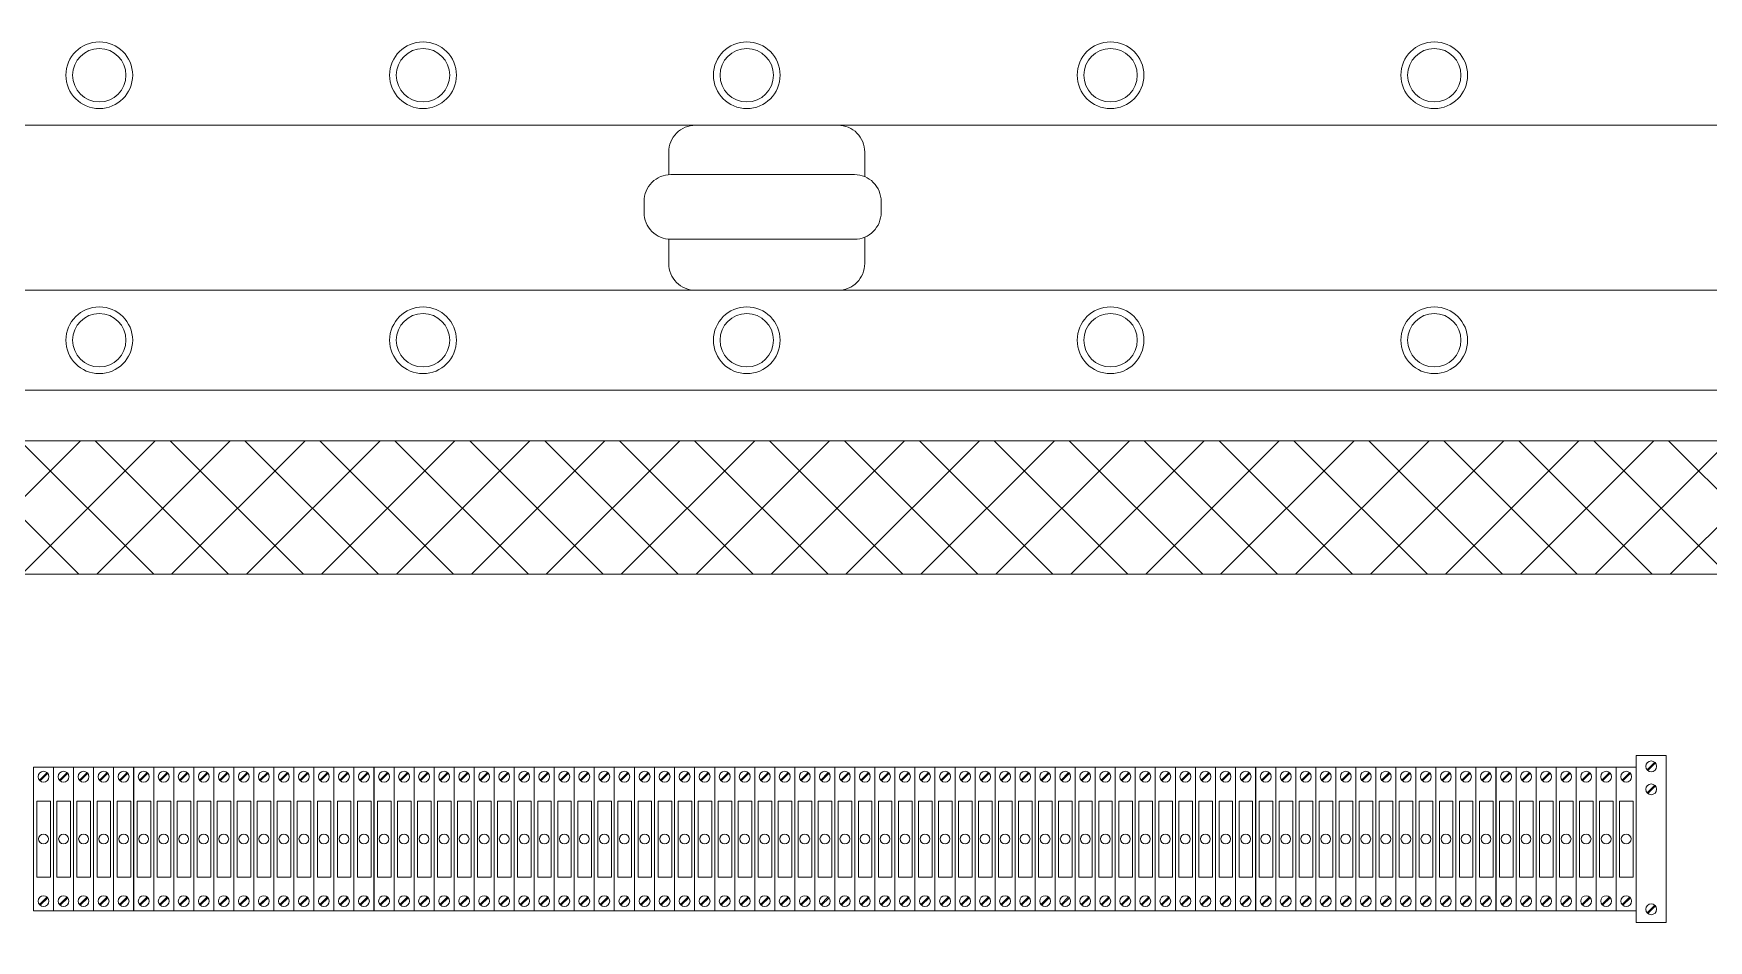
# Model space of a CAD drawing. Header units: millimetres. Extents: x 32626 to 72822, y 60047 to 123188.
# Drawn here: x 45072.9 to 45374, y 68912.3 to 69075.4 of the extents above; entities that cross this region are included whole.
import ezdxf

# ---------------------------------------------------------------- set-up
doc = ezdxf.new("R2010")
doc.units = ezdxf.units.MM
doc.header["$LTSCALE"] = 10
doc.layers.add('1轮廓实线层', color=7, linetype='Continuous', lineweight=18)

msp = doc.modelspace()

# ---------------------------------------------------------------- hatches: boundary and pattern name
at = {"layer": '1轮廓实线层'}
h = msp.add_hatch(dxfattribs=at)
h.set_pattern_fill('ANSI37', color=256, scale=3, style=0)
h.set_pattern_definition([(45, (13413.753, 2082.644), (-6.7351921, 6.7351921), []), (135, (13413.753, 2082.644), (-6.7351921, -6.7351921), [])])
h.paths.add_polyline_path([(45570.84, 68756.33), (45570.84, 69002.19), (44836.77, 69002.19), (44836.77, 68756.33)])
h.paths.add_polyline_path([(45546.84, 68780.33), (45546.84, 68867.26), (44860.77, 68867.26), (44860.77, 68780.33)], flags=16)
h.paths.add_polyline_path([(45546.84, 68891.26), (45546.84, 68978.19), (44860.77, 68978.19), (44860.77, 68891.26)], flags=16)

# ---------------------------------------------------------------- linework, layer by layer
for p, q in [((45272.46, 69029.26), (45619.91, 69029.26)), ((44806.61, 69011.26), (45601.01, 69011.26)), ((44836.77, 69002.19), (45570.84, 69002.19)), ((44860.77, 68978.19), (45546.84, 68978.19))]:
    msp.add_line(p, q, dxfattribs=at)
at = {"layer": '1轮廓实线层', "lineweight": 13}
for p, q in [((45072.88, 68943.5), (45076.48, 68943.5)), ((45072.88, 68917.7), (45072.88, 68943.5)), ((45076.48, 68943.5), (45076.48, 68917.7)), ((45076.48, 68943.5), (45080.08, 68943.5)), ((45076.48, 68917.7), (45076.48, 68943.5)), ((45080.08, 68943.5), (45080.08, 68917.7)), ((45080.08, 68943.5), (45083.68, 68943.5)), ((45080.08, 68917.7), (45080.08, 68943.5)), ((45083.68, 68943.5), (45083.68, 68917.7)), ((45083.68, 68943.5), (45087.28, 68943.5)), ((45083.68, 68917.7), (45083.68, 68943.5)), ((45087.28, 68943.5), (45087.28, 68917.7)), ((45087.28, 68943.5), (45090.88, 68943.5)), ((45087.28, 68917.7), (45087.28, 68943.5)), ((45090.88, 68943.5), (45090.88, 68917.7)), ((45090.89, 68943.5), (45094.49, 68943.5)), ((45090.89, 68917.7), (45090.89, 68943.5)), ((45094.49, 68943.5), (45094.49, 68917.7)), ((45094.49, 68943.5), (45098.09, 68943.5)), ((45094.49, 68917.7), (45094.49, 68943.5)), ((45098.09, 68943.5), (45098.09, 68917.7)), ((45098.09, 68943.5), (45101.69, 68943.5)), ((45098.09, 68917.7), (45098.09, 68943.5)), ((45101.69, 68943.5), (45101.69, 68917.7)), ((45101.69, 68943.5), (45105.29, 68943.5)), ((45101.69, 68917.7), (45101.69, 68943.5)), ((45105.29, 68943.5), (45105.29, 68917.7)), ((45105.29, 68943.5), (45108.89, 68943.5)), ((45105.29, 68917.7), (45105.29, 68943.5)), ((45108.89, 68943.5), (45108.89, 68917.7)), ((45108.89, 68943.5), (45112.49, 68943.5)), ((45108.89, 68917.7), (45108.89, 68943.5)), ((45112.49, 68943.5), (45112.49, 68917.7)), ((45112.49, 68943.5), (45116.09, 68943.5)), ((45112.49, 68917.7), (45112.49, 68943.5)), ((45116.09, 68943.5), (45116.09, 68917.7)), ((45116.09, 68943.5), (45119.69, 68943.5)), ((45116.09, 68917.7), (45116.09, 68943.5)), ((45119.69, 68943.5), (45119.69, 68917.7)), ((45119.69, 68943.5), (45123.29, 68943.5)), ((45119.69, 68917.7), (45119.69, 68943.5)), ((45123.29, 68943.5), (45123.29, 68917.7)), ((45123.29, 68943.5), (45126.89, 68943.5)), ((45123.29, 68917.7), (45123.29, 68943.5)), ((45126.89, 68943.5), (45126.89, 68917.7)), ((45126.89, 68943.5), (45130.49, 68943.5)), ((45126.89, 68917.7), (45126.89, 68943.5)), ((45130.49, 68943.5), (45130.49, 68917.7)), ((45130.49, 68943.5), (45134.09, 68943.5)), ((45130.49, 68917.7), (45130.49, 68943.5)), ((45134.09, 68943.5), (45134.09, 68917.7)), ((45134.1, 68943.5), (45137.7, 68943.5)), ((45134.1, 68917.7), (45134.1, 68943.5)), ((45137.7, 68943.5), (45137.7, 68917.7)), ((45137.7, 68943.5), (45141.3, 68943.5)), ((45137.7, 68917.7), (45137.7, 68943.5)), ((45141.3, 68943.5), (45141.3, 68917.7)), ((45141.3, 68943.5), (45144.9, 68943.5)), ((45141.3, 68917.7), (45141.3, 68943.5)), ((45144.9, 68943.5), (45144.9, 68917.7)), ((45144.9, 68943.5), (45148.5, 68943.5)), ((45144.9, 68917.7), (45144.9, 68943.5)), ((45148.5, 68943.5), (45148.5, 68917.7)), ((45148.5, 68943.5), (45152.1, 68943.5)), ((45148.5, 68917.7), (45148.5, 68943.5)), ((45152.1, 68943.5), (45152.1, 68917.7)), ((45152.1, 68943.5), (45155.7, 68943.5)), ((45152.1, 68917.7), (45152.1, 68943.5)), ((45155.7, 68943.5), (45155.7, 68917.7)), ((45155.7, 68943.5), (45159.3, 68943.5)), ((45155.7, 68917.7), (45155.7, 68943.5)), ((45159.3, 68943.5), (45159.3, 68917.7)), ((45159.3, 68943.5), (45162.9, 68943.5)), ((45159.3, 68917.7), (45159.3, 68943.5)), ((45162.9, 68943.5), (45162.9, 68917.7)), ((45162.9, 68943.5), (45166.5, 68943.5)), ((45162.9, 68917.7), (45162.9, 68943.5)), ((45166.5, 68943.5), (45166.5, 68917.7)), ((45166.5, 68943.5), (45170.1, 68943.5)), ((45166.5, 68917.7), (45166.5, 68943.5)), ((45170.1, 68943.5), (45170.1, 68917.7)), ((45170.1, 68943.5), (45173.7, 68943.5)), ((45170.1, 68917.7), (45170.1, 68943.5)), ((45173.7, 68943.5), (45173.7, 68917.7)), ((45173.7, 68943.5), (45177.3, 68943.5)), ((45173.7, 68917.7), (45173.7, 68943.5)), ((45177.3, 68943.5), (45177.3, 68917.7)), ((45177.3, 68943.5), (45180.9, 68943.5)), ((45177.3, 68917.7), (45177.3, 68943.5)), ((45180.9, 68943.5), (45180.9, 68917.7)), ((45180.94, 68943.5), (45184.54, 68943.5)), ((45184.54, 68943.5), (45184.54, 68917.7)), ((45184.54, 68943.5), (45188.14, 68943.5)), ((45184.54, 68917.7), (45184.54, 68943.5)), ((45188.14, 68943.5), (45188.14, 68917.7)), ((45188.14, 68943.5), (45191.74, 68943.5)), ((45188.14, 68917.7), (45188.14, 68943.5)), ((45191.74, 68943.5), (45191.74, 68917.7)), ((45191.74, 68943.5), (45195.34, 68943.5)), ((45191.74, 68917.7), (45191.74, 68943.5)), ((45195.34, 68943.5), (45195.34, 68917.7)), ((45195.34, 68943.5), (45198.94, 68943.5)), ((45195.34, 68917.7), (45195.34, 68943.5)), ((45198.94, 68943.5), (45198.94, 68917.7)), ((45198.94, 68943.5), (45202.54, 68943.5)), ((45198.94, 68917.7), (45198.94, 68943.5)), ((45202.54, 68943.5), (45202.54, 68917.7)), ((45202.54, 68943.5), (45206.14, 68943.5)), ((45202.54, 68917.7), (45202.54, 68943.5)), ((45206.14, 68943.5), (45206.14, 68917.7)), ((45206.14, 68943.5), (45209.74, 68943.5)), ((45206.14, 68917.7), (45206.14, 68943.5)), ((45209.74, 68943.5), (45209.74, 68917.7)), ((45209.74, 68943.5), (45213.34, 68943.5)), ((45209.74, 68917.7), (45209.74, 68943.5)), ((45213.34, 68943.5), (45213.34, 68917.7)), ((45213.35, 68943.5), (45216.95, 68943.5)), ((45213.35, 68917.7), (45213.35, 68943.5)), ((45216.95, 68943.5), (45216.95, 68917.7)), ((45216.95, 68943.5), (45220.55, 68943.5)), ((45216.95, 68917.7), (45216.95, 68943.5)), ((45220.55, 68943.5), (45220.55, 68917.7)), ((45220.55, 68943.5), (45224.15, 68943.5)), ((45220.55, 68917.7), (45220.55, 68943.5)), ((45224.15, 68943.5), (45224.15, 68917.7)), ((45224.15, 68943.5), (45227.75, 68943.5)), ((45224.15, 68917.7), (45224.15, 68943.5)), ((45227.75, 68943.5), (45227.75, 68917.7)), ((45227.75, 68943.5), (45231.35, 68943.5)), ((45227.75, 68917.7), (45227.75, 68943.5)), ((45231.35, 68943.5), (45231.35, 68917.7)), ((45231.35, 68943.5), (45234.95, 68943.5)), ((45231.35, 68917.7), (45231.35, 68943.5)), ((45234.95, 68943.5), (45234.95, 68917.7)), ((45234.95, 68943.5), (45238.55, 68943.5)), ((45234.95, 68917.7), (45234.95, 68943.5)), ((45238.55, 68943.5), (45238.55, 68917.7)), ((45238.55, 68943.5), (45242.15, 68943.5)), ((45238.55, 68917.7), (45238.55, 68943.5)), ((45242.15, 68943.5), (45242.15, 68917.7)), ((45242.15, 68943.5), (45245.75, 68943.5)), ((45242.15, 68917.7), (45242.15, 68943.5)), ((45245.75, 68943.5), (45245.75, 68917.7)), ((45245.75, 68943.5), (45249.35, 68943.5)), ((45245.75, 68917.7), (45245.75, 68943.5)), ((45249.35, 68943.5), (45249.35, 68917.7)), ((45249.35, 68943.5), (45252.95, 68943.5)), ((45249.35, 68917.7), (45249.35, 68943.5)), ((45252.95, 68943.5), (45252.95, 68917.7)), ((45252.95, 68943.5), (45256.55, 68943.5)), ((45252.95, 68917.7), (45252.95, 68943.5)), ((45256.55, 68943.5), (45256.55, 68917.7)), ((45256.55, 68917.7), (45256.55, 68943.5)), ((45256.56, 68943.5), (45260.16, 68943.5)), ((45256.56, 68917.7), (45256.56, 68943.5)), ((45260.16, 68943.5), (45260.16, 68917.7)), ((45260.16, 68943.5), (45263.76, 68943.5)), ((45260.16, 68917.7), (45260.16, 68943.5)), ((45263.76, 68943.5), (45263.76, 68917.7)), ((45263.76, 68943.5), (45267.36, 68943.5)), ((45263.76, 68917.7), (45263.76, 68943.5)), ((45267.36, 68943.5), (45267.36, 68917.7)), ((45267.36, 68943.5), (45270.96, 68943.5)), ((45267.36, 68917.7), (45267.36, 68943.5)), ((45270.96, 68943.5), (45270.96, 68917.7)), ((45270.96, 68943.5), (45274.56, 68943.5)), ((45270.96, 68917.7), (45270.96, 68943.5)), ((45274.56, 68943.5), (45274.56, 68917.7)), ((45274.56, 68943.5), (45278.16, 68943.5)), ((45274.56, 68917.7), (45274.56, 68943.5)), ((45278.16, 68943.5), (45278.16, 68917.7)), ((45278.16, 68943.5), (45281.76, 68943.5)), ((45278.16, 68917.7), (45278.16, 68943.5)), ((45281.76, 68943.5), (45281.76, 68917.7)), ((45281.76, 68943.5), (45285.36, 68943.5)), ((45281.76, 68917.7), (45281.76, 68943.5)), ((45285.36, 68943.5), (45285.36, 68917.7)), ((45285.39, 68943.5), (45288.99, 68943.5)), ((45288.99, 68943.5), (45288.99, 68917.7)), ((45288.99, 68943.5), (45292.59, 68943.5)), ((45288.99, 68917.7), (45288.99, 68943.5)), ((45292.59, 68943.5), (45292.59, 68917.7)), ((45292.6, 68943.5), (45296.2, 68943.5)), ((45292.6, 68917.7), (45292.6, 68943.5)), ((45296.2, 68943.5), (45296.2, 68917.7)), ((45296.2, 68943.5), (45299.8, 68943.5)), ((45296.2, 68917.7), (45296.2, 68943.5)), ((45299.8, 68943.5), (45299.8, 68917.7)), ((45299.8, 68943.5), (45303.4, 68943.5)), ((45299.8, 68917.7), (45299.8, 68943.5)), ((45303.4, 68943.5), (45303.4, 68917.7)), ((45303.4, 68943.5), (45307, 68943.5)), ((45303.4, 68917.7), (45303.4, 68943.5)), ((45307, 68943.5), (45307, 68917.7)), ((45307, 68943.5), (45310.6, 68943.5)), ((45307, 68917.7), (45307, 68943.5)), ((45310.6, 68943.5), (45310.6, 68917.7)), ((45310.6, 68943.5), (45314.2, 68943.5)), ((45310.6, 68917.7), (45310.6, 68943.5)), ((45314.2, 68943.5), (45314.2, 68917.7)), ((45314.2, 68943.5), (45317.8, 68943.5)), ((45314.2, 68917.7), (45314.2, 68943.5)), ((45317.8, 68943.5), (45317.8, 68917.7)), ((45317.8, 68943.5), (45321.4, 68943.5)), ((45317.8, 68917.7), (45317.8, 68943.5)), ((45321.4, 68943.5), (45321.4, 68917.7)), ((45321.4, 68943.5), (45325, 68943.5)), ((45321.4, 68917.7), (45321.4, 68943.5)), ((45325, 68943.5), (45325, 68917.7)), ((45325, 68943.5), (45328.6, 68943.5)), ((45325, 68917.7), (45325, 68943.5)), ((45328.6, 68943.5), (45328.6, 68917.7)), ((45328.6, 68943.5), (45332.2, 68943.5)), ((45328.6, 68917.7), (45328.6, 68943.5)), ((45332.2, 68943.5), (45332.2, 68917.7)), ((45332.2, 68943.5), (45335.8, 68943.5)), ((45332.2, 68917.7), (45332.2, 68943.5)), ((45335.8, 68943.5), (45335.8, 68917.7)), ((45335.81, 68943.5), (45339.41, 68943.5)), ((45335.81, 68917.7), (45335.81, 68943.5)), ((45339.41, 68943.5), (45339.41, 68917.7)), ((45339.41, 68943.5), (45343.01, 68943.5)), ((45339.41, 68917.7), (45339.41, 68943.5)), ((45343.01, 68943.5), (45343.01, 68917.7)), ((45343.01, 68943.5), (45346.61, 68943.5)), ((45343.01, 68917.7), (45343.01, 68943.5)), ((45346.61, 68943.5), (45346.61, 68917.7)), ((45346.61, 68943.5), (45350.21, 68943.5)), ((45346.61, 68917.7), (45346.61, 68943.5)), ((45350.21, 68943.5), (45350.21, 68917.7)), ((45350.21, 68943.5), (45353.81, 68943.5)), ((45350.21, 68917.7), (45350.21, 68943.5)), ((45353.81, 68943.5), (45353.81, 68917.7)), ((45353.81, 68943.5), (45357.41, 68943.5)), ((45353.81, 68917.7), (45353.81, 68943.5)), ((45357.41, 68943.5), (45357.41, 68917.7)), ((45357.41, 68943.5), (45361.01, 68943.5)), ((45357.41, 68917.7), (45357.41, 68943.5)), ((45361.01, 68945.58), (45366.41, 68945.58)), ((45361.01, 68915.58), (45361.01, 68945.58)), ((45361.01, 68943.5), (45361.01, 68917.7)), ((45361.01, 68917.7), (45361.01, 68943.5)), ((45362.96, 68943.02), (45364.34, 68944.4)), ((45363.08, 68942.9), (45364.46, 68944.27)), ((45366.41, 68945.58), (45366.41, 68915.58)), ((45073.93, 68941.16), (45075.31, 68942.54)), ((45074.05, 68941.04), (45075.43, 68942.42)), ((45077.53, 68941.16), (45078.91, 68942.54)), ((45077.65, 68941.04), (45079.03, 68942.42)), ((45081.13, 68941.16), (45082.51, 68942.54)), ((45081.25, 68941.04), (45082.63, 68942.42)), ((45084.73, 68941.16), (45086.11, 68942.54)), ((45084.86, 68941.04), (45086.23, 68942.42)), ((45088.34, 68941.16), (45089.71, 68942.54)), ((45088.46, 68941.04), (45089.84, 68942.42)), ((45091.94, 68941.16), (45093.31, 68942.54)), ((45092.06, 68941.04), (45093.44, 68942.42)), ((45095.54, 68941.16), (45096.92, 68942.54)), ((45095.66, 68941.04), (45097.04, 68942.42)), ((45099.14, 68941.16), (45100.52, 68942.54)), ((45099.26, 68941.04), (45100.64, 68942.42)), ((45102.74, 68941.16), (45104.12, 68942.54)), ((45102.86, 68941.04), (45104.24, 68942.42)), ((45106.34, 68941.16), (45107.72, 68942.54)), ((45106.46, 68941.04), (45107.84, 68942.42)), ((45109.94, 68941.16), (45111.32, 68942.54)), ((45110.06, 68941.04), (45111.44, 68942.42)), ((45113.54, 68941.16), (45114.92, 68942.54)), ((45113.66, 68941.04), (45115.04, 68942.42)), ((45117.14, 68941.16), (45118.52, 68942.54)), ((45117.26, 68941.04), (45118.64, 68942.42)), ((45120.74, 68941.16), (45122.12, 68942.54)), ((45120.86, 68941.04), (45122.24, 68942.42)), ((45124.34, 68941.16), (45125.72, 68942.54)), ((45124.46, 68941.04), (45125.84, 68942.42)), ((45127.94, 68941.16), (45129.32, 68942.54)), ((45128.06, 68941.04), (45129.44, 68942.42)), ((45131.54, 68941.16), (45132.92, 68942.54)), ((45131.67, 68941.04), (45133.04, 68942.42)), ((45135.15, 68941.16), (45136.52, 68942.54)), ((45135.27, 68941.04), (45136.65, 68942.42)), ((45138.75, 68941.16), (45140.13, 68942.54)), ((45138.87, 68941.04), (45140.25, 68942.42)), ((45142.35, 68941.16), (45143.73, 68942.54)), ((45142.47, 68941.04), (45143.85, 68942.42)), ((45145.95, 68941.16), (45147.33, 68942.54)), ((45146.07, 68941.04), (45147.45, 68942.42)), ((45149.55, 68941.16), (45150.93, 68942.54)), ((45149.67, 68941.04), (45151.05, 68942.42)), ((45153.15, 68941.16), (45154.53, 68942.54)), ((45153.27, 68941.04), (45154.65, 68942.42)), ((45156.75, 68941.16), (45158.13, 68942.54)), ((45156.87, 68941.04), (45158.25, 68942.42)), ((45160.35, 68941.16), (45161.73, 68942.54)), ((45160.47, 68941.04), (45161.85, 68942.42)), ((45163.95, 68941.16), (45165.33, 68942.54)), ((45164.07, 68941.04), (45165.45, 68942.42)), ((45167.55, 68941.16), (45168.93, 68942.54)), ((45167.67, 68941.04), (45169.05, 68942.42)), ((45171.15, 68941.16), (45172.53, 68942.54)), ((45171.27, 68941.04), (45172.65, 68942.42)), ((45174.75, 68941.16), (45176.13, 68942.54)), ((45174.88, 68941.04), (45176.25, 68942.42)), ((45178.36, 68941.16), (45179.73, 68942.54)), ((45178.48, 68941.04), (45179.86, 68942.42)), ((45181.99, 68941.16), (45183.37, 68942.54)), ((45182.11, 68941.04), (45183.49, 68942.42)), ((45185.59, 68941.16), (45186.97, 68942.54)), ((45185.71, 68941.04), (45187.09, 68942.42)), ((45189.19, 68941.16), (45190.57, 68942.54)), ((45189.31, 68941.04), (45190.69, 68942.42)), ((45192.79, 68941.16), (45194.17, 68942.54)), ((45192.91, 68941.04), (45194.29, 68942.42)), ((45196.39, 68941.16), (45197.77, 68942.54)), ((45196.51, 68941.04), (45197.89, 68942.42)), ((45199.99, 68941.16), (45201.37, 68942.54)), ((45200.11, 68941.04), (45201.49, 68942.42)), ((45203.59, 68941.16), (45204.97, 68942.54)), ((45203.71, 68941.04), (45205.09, 68942.42)), ((45207.19, 68941.16), (45208.57, 68942.54)), ((45207.31, 68941.04), (45208.69, 68942.42)), ((45210.79, 68941.16), (45212.17, 68942.54)), ((45210.92, 68941.04), (45212.29, 68942.42)), ((45214.4, 68941.16), (45215.77, 68942.54)), ((45214.52, 68941.04), (45215.9, 68942.42)), ((45218, 68941.16), (45219.38, 68942.54)), ((45218.12, 68941.04), (45219.5, 68942.42)), ((45221.6, 68941.16), (45222.98, 68942.54)), ((45221.72, 68941.04), (45223.1, 68942.42)), ((45225.2, 68941.16), (45226.58, 68942.54)), ((45225.32, 68941.04), (45226.7, 68942.42)), ((45228.8, 68941.16), (45230.18, 68942.54)), ((45228.92, 68941.04), (45230.3, 68942.42)), ((45232.4, 68941.16), (45233.78, 68942.54)), ((45232.52, 68941.04), (45233.9, 68942.42)), ((45236, 68941.16), (45237.38, 68942.54)), ((45236.12, 68941.04), (45237.5, 68942.42)), ((45239.6, 68941.16), (45240.98, 68942.54)), ((45239.72, 68941.04), (45241.1, 68942.42)), ((45243.2, 68941.16), (45244.58, 68942.54)), ((45243.32, 68941.04), (45244.7, 68942.42)), ((45246.8, 68941.16), (45248.18, 68942.54)), ((45246.92, 68941.04), (45248.3, 68942.42)), ((45250.4, 68941.16), (45251.78, 68942.54)), ((45250.52, 68941.04), (45251.9, 68942.42)), ((45254, 68941.16), (45255.38, 68942.54)), ((45254.13, 68941.04), (45255.5, 68942.42)), ((45257.61, 68941.16), (45258.98, 68942.54)), ((45257.73, 68941.04), (45259.11, 68942.42)), ((45261.21, 68941.16), (45262.59, 68942.54)), ((45261.33, 68941.04), (45262.71, 68942.42)), ((45264.81, 68941.16), (45266.19, 68942.54)), ((45264.93, 68941.04), (45266.31, 68942.42)), ((45268.41, 68941.16), (45269.79, 68942.54)), ((45268.53, 68941.04), (45269.91, 68942.42)), ((45272.01, 68941.16), (45273.39, 68942.54)), ((45272.13, 68941.04), (45273.51, 68942.42)), ((45275.61, 68941.16), (45276.99, 68942.54)), ((45275.73, 68941.04), (45277.11, 68942.42)), ((45279.21, 68941.16), (45280.59, 68942.54)), ((45279.33, 68941.04), (45280.71, 68942.42)), ((45282.81, 68941.16), (45284.19, 68942.54)), ((45282.93, 68941.04), (45284.31, 68942.42)), ((45286.44, 68941.16), (45287.82, 68942.54)), ((45286.57, 68941.04), (45287.94, 68942.42)), ((45290.05, 68941.16), (45291.42, 68942.54)), ((45290.17, 68941.04), (45291.54, 68942.42)), ((45293.65, 68941.16), (45295.02, 68942.54)), ((45293.77, 68941.04), (45295.15, 68942.42)), ((45297.25, 68941.16), (45298.63, 68942.54)), ((45297.37, 68941.04), (45298.75, 68942.42)), ((45300.85, 68941.16), (45302.23, 68942.54)), ((45300.97, 68941.04), (45302.35, 68942.42)), ((45304.45, 68941.16), (45305.83, 68942.54)), ((45304.57, 68941.04), (45305.95, 68942.42)), ((45308.05, 68941.16), (45309.43, 68942.54)), ((45308.17, 68941.04), (45309.55, 68942.42)), ((45311.65, 68941.16), (45313.03, 68942.54)), ((45311.77, 68941.04), (45313.15, 68942.42)), ((45315.25, 68941.16), (45316.63, 68942.54)), ((45315.37, 68941.04), (45316.75, 68942.42)), ((45318.85, 68941.16), (45320.23, 68942.54)), ((45318.97, 68941.04), (45320.35, 68942.42)), ((45322.45, 68941.16), (45323.83, 68942.54)), ((45322.57, 68941.04), (45323.95, 68942.42)), ((45326.05, 68941.16), (45327.43, 68942.54)), ((45326.17, 68941.04), (45327.55, 68942.42)), ((45329.65, 68941.16), (45331.03, 68942.54)), ((45329.77, 68941.04), (45331.15, 68942.42)), ((45333.25, 68941.16), (45334.63, 68942.54)), ((45333.38, 68941.04), (45334.75, 68942.42)), ((45336.86, 68941.16), (45338.23, 68942.54)), ((45336.98, 68941.04), (45338.36, 68942.42)), ((45340.46, 68941.16), (45341.84, 68942.54)), ((45340.58, 68941.04), (45341.96, 68942.42)), ((45344.06, 68941.16), (45345.44, 68942.54)), ((45344.18, 68941.04), (45345.56, 68942.42)), ((45347.66, 68941.16), (45349.04, 68942.54)), ((45347.78, 68941.04), (45349.16, 68942.42)), ((45351.26, 68941.16), (45352.64, 68942.54)), ((45351.38, 68941.04), (45352.76, 68942.42)), ((45354.86, 68941.16), (45356.24, 68942.54)), ((45354.98, 68941.04), (45356.36, 68942.42)), ((45358.46, 68941.16), (45359.84, 68942.54)), ((45358.58, 68941.04), (45359.96, 68942.42)), ((45362.96, 68938.89), (45364.34, 68940.27)), ((45363.08, 68938.77), (45364.46, 68940.15)), ((45073.93, 68918.79), (45075.31, 68920.17)), ((45074.05, 68918.67), (45075.43, 68920.04)), ((45077.53, 68918.79), (45078.91, 68920.17)), ((45077.65, 68918.67), (45079.03, 68920.04)), ((45081.13, 68918.79), (45082.51, 68920.17)), ((45081.25, 68918.67), (45082.63, 68920.04)), ((45084.73, 68918.79), (45086.11, 68920.17)), ((45084.86, 68918.67), (45086.23, 68920.04)), ((45088.34, 68918.79), (45089.71, 68920.17)), ((45088.46, 68918.67), (45089.84, 68920.04)), ((45091.94, 68918.79), (45093.31, 68920.17)), ((45092.06, 68918.67), (45093.44, 68920.04)), ((45095.54, 68918.79), (45096.92, 68920.17)), ((45095.66, 68918.67), (45097.04, 68920.04)), ((45099.14, 68918.79), (45100.52, 68920.17)), ((45099.26, 68918.67), (45100.64, 68920.04)), ((45102.74, 68918.79), (45104.12, 68920.17)), ((45102.86, 68918.67), (45104.24, 68920.04)), ((45106.34, 68918.79), (45107.72, 68920.17)), ((45106.46, 68918.67), (45107.84, 68920.04)), ((45109.94, 68918.79), (45111.32, 68920.17)), ((45110.06, 68918.67), (45111.44, 68920.04)), ((45113.54, 68918.79), (45114.92, 68920.17)), ((45113.66, 68918.67), (45115.04, 68920.04)), ((45117.14, 68918.79), (45118.52, 68920.17)), ((45117.26, 68918.67), (45118.64, 68920.04)), ((45120.74, 68918.79), (45122.12, 68920.17)), ((45120.86, 68918.67), (45122.24, 68920.04)), ((45124.34, 68918.79), (45125.72, 68920.17)), ((45124.46, 68918.67), (45125.84, 68920.04)), ((45127.94, 68918.79), (45129.32, 68920.17)), ((45128.06, 68918.67), (45129.44, 68920.04)), ((45131.54, 68918.79), (45132.92, 68920.17)), ((45131.67, 68918.67), (45133.04, 68920.04)), ((45135.15, 68918.79), (45136.52, 68920.17)), ((45135.27, 68918.67), (45136.65, 68920.04)), ((45138.75, 68918.79), (45140.13, 68920.17)), ((45138.87, 68918.67), (45140.25, 68920.04)), ((45142.35, 68918.79), (45143.73, 68920.17)), ((45142.47, 68918.67), (45143.85, 68920.04)), ((45145.95, 68918.79), (45147.33, 68920.17)), ((45146.07, 68918.67), (45147.45, 68920.04)), ((45149.55, 68918.79), (45150.93, 68920.17)), ((45149.67, 68918.67), (45151.05, 68920.04)), ((45153.15, 68918.79), (45154.53, 68920.17)), ((45153.27, 68918.67), (45154.65, 68920.04)), ((45156.75, 68918.79), (45158.13, 68920.17)), ((45156.87, 68918.67), (45158.25, 68920.04)), ((45160.35, 68918.79), (45161.73, 68920.17)), ((45160.47, 68918.67), (45161.85, 68920.04)), ((45163.95, 68918.79), (45165.33, 68920.17)), ((45164.07, 68918.67), (45165.45, 68920.04)), ((45167.55, 68918.79), (45168.93, 68920.17)), ((45167.67, 68918.67), (45169.05, 68920.04)), ((45171.15, 68918.79), (45172.53, 68920.17)), ((45171.27, 68918.67), (45172.65, 68920.04)), ((45174.75, 68918.79), (45176.13, 68920.17)), ((45174.88, 68918.67), (45176.25, 68920.04)), ((45178.36, 68918.79), (45179.73, 68920.17)), ((45178.48, 68918.67), (45179.86, 68920.04)), ((45181.99, 68918.79), (45183.37, 68920.17)), ((45182.11, 68918.67), (45183.49, 68920.04)), ((45185.59, 68918.79), (45186.97, 68920.17)), ((45185.71, 68918.67), (45187.09, 68920.04)), ((45189.19, 68918.79), (45190.57, 68920.17)), ((45189.31, 68918.67), (45190.69, 68920.04)), ((45192.79, 68918.79), (45194.17, 68920.17)), ((45192.91, 68918.67), (45194.29, 68920.04)), ((45196.39, 68918.79), (45197.77, 68920.17)), ((45196.51, 68918.67), (45197.89, 68920.04)), ((45199.99, 68918.79), (45201.37, 68920.17)), ((45200.11, 68918.67), (45201.49, 68920.04)), ((45203.59, 68918.79), (45204.97, 68920.17)), ((45203.71, 68918.67), (45205.09, 68920.04)), ((45207.19, 68918.79), (45208.57, 68920.17)), ((45207.31, 68918.67), (45208.69, 68920.04)), ((45210.79, 68918.79), (45212.17, 68920.17)), ((45210.92, 68918.67), (45212.29, 68920.04)), ((45214.4, 68918.79), (45215.77, 68920.17)), ((45214.52, 68918.67), (45215.9, 68920.04)), ((45218, 68918.79), (45219.38, 68920.17)), ((45218.12, 68918.67), (45219.5, 68920.04)), ((45221.6, 68918.79), (45222.98, 68920.17)), ((45221.72, 68918.67), (45223.1, 68920.04)), ((45225.2, 68918.79), (45226.58, 68920.17)), ((45225.32, 68918.67), (45226.7, 68920.04)), ((45228.8, 68918.79), (45230.18, 68920.17)), ((45228.92, 68918.67), (45230.3, 68920.04)), ((45232.4, 68918.79), (45233.78, 68920.17)), ((45232.52, 68918.67), (45233.9, 68920.04)), ((45236, 68918.79), (45237.38, 68920.17)), ((45236.12, 68918.67), (45237.5, 68920.04)), ((45239.6, 68918.79), (45240.98, 68920.17)), ((45239.72, 68918.67), (45241.1, 68920.04)), ((45243.2, 68918.79), (45244.58, 68920.17)), ((45243.32, 68918.67), (45244.7, 68920.04)), ((45246.8, 68918.79), (45248.18, 68920.17)), ((45246.92, 68918.67), (45248.3, 68920.04)), ((45250.4, 68918.79), (45251.78, 68920.17)), ((45250.52, 68918.67), (45251.9, 68920.04)), ((45254, 68918.79), (45255.38, 68920.17)), ((45254.13, 68918.67), (45255.5, 68920.04)), ((45257.61, 68918.79), (45258.98, 68920.17)), ((45257.73, 68918.67), (45259.11, 68920.04)), ((45261.21, 68918.79), (45262.59, 68920.17)), ((45261.33, 68918.67), (45262.71, 68920.04)), ((45264.81, 68918.79), (45266.19, 68920.17)), ((45264.93, 68918.67), (45266.31, 68920.04)), ((45268.41, 68918.79), (45269.79, 68920.17)), ((45268.53, 68918.67), (45269.91, 68920.04)), ((45272.01, 68918.79), (45273.39, 68920.17)), ((45272.13, 68918.67), (45273.51, 68920.04)), ((45275.61, 68918.79), (45276.99, 68920.17)), ((45275.73, 68918.67), (45277.11, 68920.04)), ((45279.21, 68918.79), (45280.59, 68920.17)), ((45279.33, 68918.67), (45280.71, 68920.04)), ((45282.81, 68918.79), (45284.19, 68920.17)), ((45282.93, 68918.67), (45284.31, 68920.04)), ((45286.44, 68918.79), (45287.82, 68920.17)), ((45286.57, 68918.67), (45287.94, 68920.04)), ((45290.05, 68918.79), (45291.42, 68920.17)), ((45290.17, 68918.67), (45291.54, 68920.04)), ((45293.65, 68918.79), (45295.02, 68920.17)), ((45293.77, 68918.67), (45295.15, 68920.04)), ((45297.25, 68918.79), (45298.63, 68920.17)), ((45297.37, 68918.67), (45298.75, 68920.04)), ((45300.85, 68918.79), (45302.23, 68920.17)), ((45300.97, 68918.67), (45302.35, 68920.04)), ((45304.45, 68918.79), (45305.83, 68920.17)), ((45304.57, 68918.67), (45305.95, 68920.04)), ((45308.05, 68918.79), (45309.43, 68920.17)), ((45308.17, 68918.67), (45309.55, 68920.04)), ((45311.65, 68918.79), (45313.03, 68920.17)), ((45311.77, 68918.67), (45313.15, 68920.04)), ((45315.25, 68918.79), (45316.63, 68920.17)), ((45315.37, 68918.67), (45316.75, 68920.04)), ((45318.85, 68918.79), (45320.23, 68920.17)), ((45318.97, 68918.67), (45320.35, 68920.04)), ((45322.45, 68918.79), (45323.83, 68920.17)), ((45322.57, 68918.67), (45323.95, 68920.04)), ((45326.05, 68918.79), (45327.43, 68920.17)), ((45326.17, 68918.67), (45327.55, 68920.04)), ((45329.65, 68918.79), (45331.03, 68920.17)), ((45329.77, 68918.67), (45331.15, 68920.04)), ((45333.25, 68918.79), (45334.63, 68920.17)), ((45333.38, 68918.67), (45334.75, 68920.04)), ((45336.86, 68918.79), (45338.23, 68920.17)), ((45336.98, 68918.67), (45338.36, 68920.04)), ((45340.46, 68918.79), (45341.84, 68920.17)), ((45340.58, 68918.67), (45341.96, 68920.04)), ((45344.06, 68918.79), (45345.44, 68920.17)), ((45344.18, 68918.67), (45345.56, 68920.04)), ((45347.66, 68918.79), (45349.04, 68920.17)), ((45347.78, 68918.67), (45349.16, 68920.04)), ((45351.26, 68918.79), (45352.64, 68920.17)), ((45351.38, 68918.67), (45352.76, 68920.04)), ((45354.86, 68918.79), (45356.24, 68920.17)), ((45354.98, 68918.67), (45356.36, 68920.04)), ((45358.46, 68918.79), (45359.84, 68920.17)), ((45358.58, 68918.67), (45359.96, 68920.04)), ((45076.48, 68917.7), (45072.88, 68917.7)), ((45080.08, 68917.7), (45076.48, 68917.7)), ((45083.68, 68917.7), (45080.08, 68917.7)), ((45087.28, 68917.7), (45083.68, 68917.7)), ((45090.88, 68917.7), (45087.28, 68917.7)), ((45094.49, 68917.7), (45090.89, 68917.7)), ((45098.09, 68917.7), (45094.49, 68917.7)), ((45101.69, 68917.7), (45098.09, 68917.7)), ((45105.29, 68917.7), (45101.69, 68917.7)), ((45108.89, 68917.7), (45105.29, 68917.7)), ((45112.49, 68917.7), (45108.89, 68917.7)), ((45116.09, 68917.7), (45112.49, 68917.7)), ((45119.69, 68917.7), (45116.09, 68917.7)), ((45123.29, 68917.7), (45119.69, 68917.7)), ((45126.89, 68917.7), (45123.29, 68917.7)), ((45130.49, 68917.7), (45126.89, 68917.7)), ((45134.09, 68917.7), (45130.49, 68917.7)), ((45137.7, 68917.7), (45134.1, 68917.7)), ((45141.3, 68917.7), (45137.7, 68917.7)), ((45144.9, 68917.7), (45141.3, 68917.7)), ((45148.5, 68917.7), (45144.9, 68917.7)), ((45152.1, 68917.7), (45148.5, 68917.7)), ((45155.7, 68917.7), (45152.1, 68917.7)), ((45159.3, 68917.7), (45155.7, 68917.7)), ((45162.9, 68917.7), (45159.3, 68917.7)), ((45166.5, 68917.7), (45162.9, 68917.7)), ((45170.1, 68917.7), (45166.5, 68917.7)), ((45173.7, 68917.7), (45170.1, 68917.7)), ((45177.3, 68917.7), (45173.7, 68917.7)), ((45180.9, 68917.7), (45177.3, 68917.7)), ((45184.54, 68917.7), (45180.94, 68917.7)), ((45188.14, 68917.7), (45184.54, 68917.7)), ((45191.74, 68917.7), (45188.14, 68917.7)), ((45195.34, 68917.7), (45191.74, 68917.7)), ((45198.94, 68917.7), (45195.34, 68917.7)), ((45202.54, 68917.7), (45198.94, 68917.7)), ((45206.14, 68917.7), (45202.54, 68917.7)), ((45209.74, 68917.7), (45206.14, 68917.7)), ((45213.34, 68917.7), (45209.74, 68917.7)), ((45216.95, 68917.7), (45213.35, 68917.7)), ((45220.55, 68917.7), (45216.95, 68917.7)), ((45224.15, 68917.7), (45220.55, 68917.7)), ((45227.75, 68917.7), (45224.15, 68917.7)), ((45231.35, 68917.7), (45227.75, 68917.7)), ((45234.95, 68917.7), (45231.35, 68917.7)), ((45238.55, 68917.7), (45234.95, 68917.7)), ((45242.15, 68917.7), (45238.55, 68917.7)), ((45245.75, 68917.7), (45242.15, 68917.7)), ((45249.35, 68917.7), (45245.75, 68917.7)), ((45252.95, 68917.7), (45249.35, 68917.7)), ((45256.55, 68917.7), (45252.95, 68917.7)), ((45260.16, 68917.7), (45256.56, 68917.7)), ((45263.76, 68917.7), (45260.16, 68917.7)), ((45267.36, 68917.7), (45263.76, 68917.7)), ((45270.96, 68917.7), (45267.36, 68917.7)), ((45274.56, 68917.7), (45270.96, 68917.7)), ((45278.16, 68917.7), (45274.56, 68917.7)), ((45281.76, 68917.7), (45278.16, 68917.7)), ((45285.36, 68917.7), (45281.76, 68917.7)), ((45288.99, 68917.7), (45285.39, 68917.7)), ((45292.59, 68917.7), (45288.99, 68917.7)), ((45296.2, 68917.7), (45292.6, 68917.7)), ((45299.8, 68917.7), (45296.2, 68917.7)), ((45303.4, 68917.7), (45299.8, 68917.7)), ((45307, 68917.7), (45303.4, 68917.7)), ((45310.6, 68917.7), (45307, 68917.7)), ((45314.2, 68917.7), (45310.6, 68917.7)), ((45317.8, 68917.7), (45314.2, 68917.7)), ((45321.4, 68917.7), (45317.8, 68917.7)), ((45325, 68917.7), (45321.4, 68917.7)), ((45328.6, 68917.7), (45325, 68917.7)), ((45332.2, 68917.7), (45328.6, 68917.7)), ((45335.8, 68917.7), (45332.2, 68917.7)), ((45339.41, 68917.7), (45335.81, 68917.7)), ((45343.01, 68917.7), (45339.41, 68917.7)), ((45346.61, 68917.7), (45343.01, 68917.7)), ((45350.21, 68917.7), (45346.61, 68917.7)), ((45353.81, 68917.7), (45350.21, 68917.7)), ((45357.41, 68917.7), (45353.81, 68917.7)), ((45361.01, 68917.7), (45357.41, 68917.7)), ((45362.96, 68917.32), (45364.34, 68918.7)), ((45363.08, 68917.2), (45364.46, 68918.58)), ((45366.41, 68915.58), (45361.01, 68915.58))]:
    msp.add_line(p, q, dxfattribs=at)
at = {"layer": '1轮廓实线层'}
for points in [[(45618.71, 69058.91), (44790.71, 69058.91, -0.414214), (44784.71, 69064.91), (44784.71, 69532.91, -0.414214), (44790.71, 69538.91)], [(45187.09, 69050.03), (45187.09, 69054.11, -0.414214), (45191.89, 69058.91), (45217.53, 69058.91, -0.414214), (45222.33, 69054.11), (45222.33, 69049.66)], [(45222.33, 69038.81), (45222.33, 69034.06, -0.414214), (45217.53, 69029.26), (45191.89, 69029.26, -0.414214), (45187.09, 69034.06), (45187.09, 69038.44)], [(44789.51, 68729.26, -0.414214), (44784.71, 68734.06), (44784.71, 69024.46, -0.414214), (44789.51, 69029.26), (45272.46, 69029.26)]]:
    msp.add_lwpolyline(points, format="xyb", dxfattribs=at)
msp.add_lwpolyline([(45182.66, 69045.24, -0.414214), (45187.46, 69050.04), (45220.47, 69050.04, -0.414214), (45225.27, 69045.24), (45225.27, 69043.23, -0.414214), (45220.47, 69038.43), (45187.46, 69038.43, -0.414214), (45182.66, 69043.23)], format="xyb", close=True, dxfattribs=at)
at = {"layer": '1轮廓实线层', "lineweight": 13}
for points in [[(45073.5, 68937.4), (45075.95, 68937.4), (45075.95, 68923.75), (45073.5, 68923.75)], [(45077.1, 68937.4), (45079.55, 68937.4), (45079.55, 68923.75), (45077.1, 68923.75)], [(45080.7, 68937.4), (45083.15, 68937.4), (45083.15, 68923.75), (45080.7, 68923.75)], [(45084.3, 68937.4), (45086.75, 68937.4), (45086.75, 68923.75), (45084.3, 68923.75)], [(45087.91, 68937.4), (45090.35, 68937.4), (45090.35, 68923.75), (45087.91, 68923.75)], [(45091.51, 68937.4), (45093.95, 68937.4), (45093.95, 68923.75), (45091.51, 68923.75)], [(45095.11, 68937.4), (45097.56, 68937.4), (45097.56, 68923.75), (45095.11, 68923.75)], [(45098.71, 68937.4), (45101.16, 68937.4), (45101.16, 68923.75), (45098.71, 68923.75)], [(45102.31, 68937.4), (45104.76, 68937.4), (45104.76, 68923.75), (45102.31, 68923.75)], [(45105.91, 68937.4), (45108.36, 68937.4), (45108.36, 68923.75), (45105.91, 68923.75)], [(45109.51, 68937.4), (45111.96, 68937.4), (45111.96, 68923.75), (45109.51, 68923.75)], [(45113.11, 68937.4), (45115.56, 68937.4), (45115.56, 68923.75), (45113.11, 68923.75)], [(45116.71, 68937.4), (45119.16, 68937.4), (45119.16, 68923.75), (45116.71, 68923.75)], [(45120.31, 68937.4), (45122.76, 68937.4), (45122.76, 68923.75), (45120.31, 68923.75)], [(45123.91, 68937.4), (45126.36, 68937.4), (45126.36, 68923.75), (45123.91, 68923.75)], [(45127.51, 68937.4), (45129.96, 68937.4), (45129.96, 68923.75), (45127.51, 68923.75)], [(45131.12, 68937.4), (45133.56, 68937.4), (45133.56, 68923.75), (45131.12, 68923.75)], [(45134.72, 68937.4), (45137.16, 68937.4), (45137.16, 68923.75), (45134.72, 68923.75)], [(45138.32, 68937.4), (45140.77, 68937.4), (45140.77, 68923.75), (45138.32, 68923.75)], [(45141.92, 68937.4), (45144.37, 68937.4), (45144.37, 68923.75), (45141.92, 68923.75)], [(45145.52, 68937.4), (45147.97, 68937.4), (45147.97, 68923.75), (45145.52, 68923.75)], [(45149.12, 68937.4), (45151.57, 68937.4), (45151.57, 68923.75), (45149.12, 68923.75)], [(45152.72, 68937.4), (45155.17, 68937.4), (45155.17, 68923.75), (45152.72, 68923.75)], [(45156.32, 68937.4), (45158.77, 68937.4), (45158.77, 68923.75), (45156.32, 68923.75)], [(45159.92, 68937.4), (45162.37, 68937.4), (45162.37, 68923.75), (45159.92, 68923.75)], [(45163.52, 68937.4), (45165.97, 68937.4), (45165.97, 68923.75), (45163.52, 68923.75)], [(45167.12, 68937.4), (45169.57, 68937.4), (45169.57, 68923.75), (45167.12, 68923.75)], [(45170.72, 68937.4), (45173.17, 68937.4), (45173.17, 68923.75), (45170.72, 68923.75)], [(45174.32, 68937.4), (45176.77, 68937.4), (45176.77, 68923.75), (45174.32, 68923.75)], [(45177.93, 68937.4), (45180.37, 68937.4), (45180.37, 68923.75), (45177.93, 68923.75)], [(45181.56, 68937.4), (45184.01, 68937.4), (45184.01, 68923.75), (45181.56, 68923.75)], [(45185.16, 68937.4), (45187.61, 68937.4), (45187.61, 68923.75), (45185.16, 68923.75)], [(45188.76, 68937.4), (45191.21, 68937.4), (45191.21, 68923.75), (45188.76, 68923.75)], [(45192.36, 68937.4), (45194.81, 68937.4), (45194.81, 68923.75), (45192.36, 68923.75)], [(45195.96, 68937.4), (45198.41, 68937.4), (45198.41, 68923.75), (45195.96, 68923.75)], [(45199.56, 68937.4), (45202.01, 68937.4), (45202.01, 68923.75), (45199.56, 68923.75)], [(45203.16, 68937.4), (45205.61, 68937.4), (45205.61, 68923.75), (45203.16, 68923.75)], [(45206.76, 68937.4), (45209.21, 68937.4), (45209.21, 68923.75), (45206.76, 68923.75)], [(45210.37, 68937.4), (45212.81, 68937.4), (45212.81, 68923.75), (45210.37, 68923.75)], [(45213.97, 68937.4), (45216.41, 68937.4), (45216.41, 68923.75), (45213.97, 68923.75)], [(45217.57, 68937.4), (45220.01, 68937.4), (45220.01, 68923.75), (45217.57, 68923.75)], [(45221.17, 68937.4), (45223.62, 68937.4), (45223.62, 68923.75), (45221.17, 68923.75)], [(45224.77, 68937.4), (45227.22, 68937.4), (45227.22, 68923.75), (45224.77, 68923.75)], [(45228.37, 68937.4), (45230.82, 68937.4), (45230.82, 68923.75), (45228.37, 68923.75)], [(45231.97, 68937.4), (45234.42, 68937.4), (45234.42, 68923.75), (45231.97, 68923.75)], [(45235.57, 68937.4), (45238.02, 68937.4), (45238.02, 68923.75), (45235.57, 68923.75)], [(45239.17, 68937.4), (45241.62, 68937.4), (45241.62, 68923.75), (45239.17, 68923.75)], [(45242.77, 68937.4), (45245.22, 68937.4), (45245.22, 68923.75), (45242.77, 68923.75)], [(45246.37, 68937.4), (45248.82, 68937.4), (45248.82, 68923.75), (45246.37, 68923.75)], [(45249.97, 68937.4), (45252.42, 68937.4), (45252.42, 68923.75), (45249.97, 68923.75)], [(45253.57, 68937.4), (45256.02, 68937.4), (45256.02, 68923.75), (45253.57, 68923.75)], [(45257.18, 68937.4), (45259.62, 68937.4), (45259.62, 68923.75), (45257.18, 68923.75)], [(45260.78, 68937.4), (45263.23, 68937.4), (45263.23, 68923.75), (45260.78, 68923.75)], [(45264.38, 68937.4), (45266.83, 68937.4), (45266.83, 68923.75), (45264.38, 68923.75)], [(45267.98, 68937.4), (45270.43, 68937.4), (45270.43, 68923.75), (45267.98, 68923.75)], [(45271.58, 68937.4), (45274.03, 68937.4), (45274.03, 68923.75), (45271.58, 68923.75)], [(45275.18, 68937.4), (45277.63, 68937.4), (45277.63, 68923.75), (45275.18, 68923.75)], [(45278.78, 68937.4), (45281.23, 68937.4), (45281.23, 68923.75), (45278.78, 68923.75)], [(45282.38, 68937.4), (45284.83, 68937.4), (45284.83, 68923.75), (45282.38, 68923.75)], [(45286.01, 68937.4), (45288.46, 68937.4), (45288.46, 68923.75), (45286.01, 68923.75)], [(45289.62, 68937.4), (45292.06, 68937.4), (45292.06, 68923.75), (45289.62, 68923.75)], [(45293.22, 68937.4), (45295.66, 68937.4), (45295.66, 68923.75), (45293.22, 68923.75)], [(45296.82, 68937.4), (45299.27, 68937.4), (45299.27, 68923.75), (45296.82, 68923.75)], [(45300.42, 68937.4), (45302.87, 68937.4), (45302.87, 68923.75), (45300.42, 68923.75)], [(45304.02, 68937.4), (45306.47, 68937.4), (45306.47, 68923.75), (45304.02, 68923.75)], [(45307.62, 68937.4), (45310.07, 68937.4), (45310.07, 68923.75), (45307.62, 68923.75)], [(45311.22, 68937.4), (45313.67, 68937.4), (45313.67, 68923.75), (45311.22, 68923.75)], [(45314.82, 68937.4), (45317.27, 68937.4), (45317.27, 68923.75), (45314.82, 68923.75)], [(45318.42, 68937.4), (45320.87, 68937.4), (45320.87, 68923.75), (45318.42, 68923.75)], [(45322.02, 68937.4), (45324.47, 68937.4), (45324.47, 68923.75), (45322.02, 68923.75)], [(45325.62, 68937.4), (45328.07, 68937.4), (45328.07, 68923.75), (45325.62, 68923.75)], [(45329.22, 68937.4), (45331.67, 68937.4), (45331.67, 68923.75), (45329.22, 68923.75)], [(45332.83, 68937.4), (45335.27, 68937.4), (45335.27, 68923.75), (45332.83, 68923.75)], [(45336.43, 68937.4), (45338.87, 68937.4), (45338.87, 68923.75), (45336.43, 68923.75)], [(45340.03, 68937.4), (45342.48, 68937.4), (45342.48, 68923.75), (45340.03, 68923.75)], [(45343.63, 68937.4), (45346.08, 68937.4), (45346.08, 68923.75), (45343.63, 68923.75)], [(45347.23, 68937.4), (45349.68, 68937.4), (45349.68, 68923.75), (45347.23, 68923.75)], [(45350.83, 68937.4), (45353.28, 68937.4), (45353.28, 68923.75), (45350.83, 68923.75)], [(45354.43, 68937.4), (45356.88, 68937.4), (45356.88, 68923.75), (45354.43, 68923.75)], [(45358.03, 68937.4), (45360.48, 68937.4), (45360.48, 68923.75), (45358.03, 68923.75)]]:
    msp.add_lwpolyline(points, close=True, dxfattribs=at)
at = {"layer": '1轮廓实线层'}
for centre, radius in [((45084.71, 69067.91), 6), ((45142.91, 69067.91), 6), ((45201.11, 69067.91), 6), ((45266.51, 69067.91), 6), ((45324.71, 69067.91), 6), ((45084.71, 69067.91), 4.8), ((45142.91, 69067.91), 4.8), ((45201.11, 69067.91), 4.8), ((45266.51, 69067.91), 4.8), ((45324.71, 69067.91), 4.8), ((45084.71, 69020.26), 6), ((45084.71, 69020.26), 4.8), ((45142.91, 69020.26), 6), ((45142.91, 69020.26), 4.8), ((45201.11, 69020.26), 6), ((45201.11, 69020.26), 4.8), ((45266.51, 69020.26), 6), ((45266.51, 69020.26), 4.8), ((45324.71, 69020.26), 6), ((45324.71, 69020.26), 4.8)]:
    msp.add_circle(centre, radius, dxfattribs=at)
at = {"layer": '1轮廓实线层', "lineweight": 13}
for centre, radius in [((45363.71, 68943.65), 0.975), ((45074.68, 68941.79), 0.975), ((45078.28, 68941.79), 0.975), ((45081.88, 68941.79), 0.975), ((45085.48, 68941.79), 0.975), ((45089.08, 68941.79), 0.975), ((45092.69, 68941.79), 0.975), ((45096.29, 68941.79), 0.975), ((45099.89, 68941.79), 0.975), ((45103.49, 68941.79), 0.975), ((45107.09, 68941.79), 0.975), ((45110.69, 68941.79), 0.975), ((45114.29, 68941.79), 0.975), ((45117.89, 68941.79), 0.975), ((45121.49, 68941.79), 0.975), ((45125.09, 68941.79), 0.975), ((45128.69, 68941.79), 0.975), ((45132.29, 68941.79), 0.975), ((45135.9, 68941.79), 0.975), ((45139.5, 68941.79), 0.975), ((45143.1, 68941.79), 0.975), ((45146.7, 68941.79), 0.975), ((45150.3, 68941.79), 0.975), ((45153.9, 68941.79), 0.975), ((45157.5, 68941.79), 0.975), ((45161.1, 68941.79), 0.975), ((45164.7, 68941.79), 0.975), ((45168.3, 68941.79), 0.975), ((45171.9, 68941.79), 0.975), ((45175.5, 68941.79), 0.975), ((45179.1, 68941.79), 0.975), ((45182.74, 68941.79), 0.975), ((45186.34, 68941.79), 0.975), ((45189.94, 68941.79), 0.975), ((45193.54, 68941.79), 0.975), ((45197.14, 68941.79), 0.975), ((45200.74, 68941.79), 0.975), ((45204.34, 68941.79), 0.975), ((45207.94, 68941.79), 0.975), ((45211.54, 68941.79), 0.975), ((45215.15, 68941.79), 0.975), ((45218.75, 68941.79), 0.975), ((45222.35, 68941.79), 0.975), ((45225.95, 68941.79), 0.975), ((45229.55, 68941.79), 0.975), ((45233.15, 68941.79), 0.975), ((45236.75, 68941.79), 0.975), ((45240.35, 68941.79), 0.975), ((45243.95, 68941.79), 0.975), ((45247.55, 68941.79), 0.975), ((45251.15, 68941.79), 0.975), ((45254.75, 68941.79), 0.975), ((45258.36, 68941.79), 0.975), ((45261.96, 68941.79), 0.975), ((45265.56, 68941.79), 0.975), ((45269.16, 68941.79), 0.975), ((45272.76, 68941.79), 0.975), ((45276.36, 68941.79), 0.975), ((45279.96, 68941.79), 0.975), ((45283.56, 68941.79), 0.975), ((45287.19, 68941.79), 0.975), ((45290.79, 68941.79), 0.975), ((45294.4, 68941.79), 0.975), ((45298, 68941.79), 0.975), ((45301.6, 68941.79), 0.975), ((45305.2, 68941.79), 0.975), ((45308.8, 68941.79), 0.975), ((45312.4, 68941.79), 0.975), ((45316, 68941.79), 0.975), ((45319.6, 68941.79), 0.975), ((45323.2, 68941.79), 0.975), ((45326.8, 68941.79), 0.975), ((45330.4, 68941.79), 0.975), ((45334, 68941.79), 0.975), ((45337.61, 68941.79), 0.975), ((45341.21, 68941.79), 0.975), ((45344.81, 68941.79), 0.975), ((45348.41, 68941.79), 0.975), ((45352.01, 68941.79), 0.975), ((45355.61, 68941.79), 0.975), ((45359.21, 68941.79), 0.975), ((45363.71, 68939.52), 0.975), ((45074.68, 68930.6), 0.881), ((45078.28, 68930.6), 0.881), ((45081.88, 68930.6), 0.881), ((45085.48, 68930.6), 0.881), ((45089.08, 68930.6), 0.881), ((45092.69, 68930.6), 0.881), ((45096.29, 68930.6), 0.881), ((45099.89, 68930.6), 0.881), ((45103.49, 68930.6), 0.881), ((45107.09, 68930.6), 0.881), ((45110.69, 68930.6), 0.881), ((45114.29, 68930.6), 0.881), ((45117.89, 68930.6), 0.881), ((45121.49, 68930.6), 0.881), ((45125.09, 68930.6), 0.881), ((45128.69, 68930.6), 0.881), ((45132.29, 68930.6), 0.881), ((45135.9, 68930.6), 0.881), ((45139.5, 68930.6), 0.881), ((45143.1, 68930.6), 0.881), ((45146.7, 68930.6), 0.881), ((45150.3, 68930.6), 0.881), ((45153.9, 68930.6), 0.881), ((45157.5, 68930.6), 0.881), ((45161.1, 68930.6), 0.881), ((45164.7, 68930.6), 0.881), ((45168.3, 68930.6), 0.881), ((45171.9, 68930.6), 0.881), ((45175.5, 68930.6), 0.881), ((45179.1, 68930.6), 0.881), ((45182.74, 68930.6), 0.881), ((45186.34, 68930.6), 0.881), ((45189.94, 68930.6), 0.881), ((45193.54, 68930.6), 0.881), ((45197.14, 68930.6), 0.881), ((45200.74, 68930.6), 0.881), ((45204.34, 68930.6), 0.881), ((45207.94, 68930.6), 0.881), ((45211.54, 68930.6), 0.881), ((45215.15, 68930.6), 0.881), ((45218.75, 68930.6), 0.881), ((45222.35, 68930.6), 0.881), ((45225.95, 68930.6), 0.881), ((45229.55, 68930.6), 0.881), ((45233.15, 68930.6), 0.881), ((45236.75, 68930.6), 0.881), ((45240.35, 68930.6), 0.881), ((45243.95, 68930.6), 0.881), ((45247.55, 68930.6), 0.881), ((45251.15, 68930.6), 0.881), ((45254.75, 68930.6), 0.881), ((45258.36, 68930.6), 0.881), ((45261.96, 68930.6), 0.881), ((45265.56, 68930.6), 0.881), ((45269.16, 68930.6), 0.881), ((45272.76, 68930.6), 0.881), ((45276.36, 68930.6), 0.881), ((45279.96, 68930.6), 0.881), ((45283.56, 68930.6), 0.881), ((45287.19, 68930.6), 0.881), ((45290.79, 68930.6), 0.881), ((45294.4, 68930.6), 0.881), ((45298, 68930.6), 0.881), ((45301.6, 68930.6), 0.881), ((45305.2, 68930.6), 0.881), ((45308.8, 68930.6), 0.881), ((45312.4, 68930.6), 0.881), ((45316, 68930.6), 0.881), ((45319.6, 68930.6), 0.881), ((45323.2, 68930.6), 0.881), ((45326.8, 68930.6), 0.881), ((45330.4, 68930.6), 0.881), ((45334, 68930.6), 0.881), ((45337.61, 68930.6), 0.881), ((45341.21, 68930.6), 0.881), ((45344.81, 68930.6), 0.881), ((45348.41, 68930.6), 0.881), ((45352.01, 68930.6), 0.881), ((45355.61, 68930.6), 0.881), ((45359.21, 68930.6), 0.881), ((45074.68, 68919.42), 0.975), ((45078.28, 68919.42), 0.975), ((45081.88, 68919.42), 0.975), ((45085.48, 68919.42), 0.975), ((45089.08, 68919.42), 0.975), ((45092.69, 68919.42), 0.975), ((45096.29, 68919.42), 0.975), ((45099.89, 68919.42), 0.975), ((45103.49, 68919.42), 0.975), ((45107.09, 68919.42), 0.975), ((45110.69, 68919.42), 0.975), ((45114.29, 68919.42), 0.975), ((45117.89, 68919.42), 0.975), ((45121.49, 68919.42), 0.975), ((45125.09, 68919.42), 0.975), ((45128.69, 68919.42), 0.975), ((45132.29, 68919.42), 0.975), ((45135.9, 68919.42), 0.975), ((45139.5, 68919.42), 0.975), ((45143.1, 68919.42), 0.975), ((45146.7, 68919.42), 0.975), ((45150.3, 68919.42), 0.975), ((45153.9, 68919.42), 0.975), ((45157.5, 68919.42), 0.975), ((45161.1, 68919.42), 0.975), ((45164.7, 68919.42), 0.975), ((45168.3, 68919.42), 0.975), ((45171.9, 68919.42), 0.975), ((45175.5, 68919.42), 0.975), ((45179.1, 68919.42), 0.975), ((45182.74, 68919.42), 0.975), ((45186.34, 68919.42), 0.975), ((45189.94, 68919.42), 0.975), ((45193.54, 68919.42), 0.975), ((45197.14, 68919.42), 0.975), ((45200.74, 68919.42), 0.975), ((45204.34, 68919.42), 0.975), ((45207.94, 68919.42), 0.975), ((45211.54, 68919.42), 0.975), ((45215.15, 68919.42), 0.975), ((45218.75, 68919.42), 0.975), ((45222.35, 68919.42), 0.975), ((45225.95, 68919.42), 0.975), ((45229.55, 68919.42), 0.975), ((45233.15, 68919.42), 0.975), ((45236.75, 68919.42), 0.975), ((45240.35, 68919.42), 0.975), ((45243.95, 68919.42), 0.975), ((45247.55, 68919.42), 0.975), ((45251.15, 68919.42), 0.975), ((45254.75, 68919.42), 0.975), ((45258.36, 68919.42), 0.975), ((45261.96, 68919.42), 0.975), ((45265.56, 68919.42), 0.975), ((45269.16, 68919.42), 0.975), ((45272.76, 68919.42), 0.975), ((45276.36, 68919.42), 0.975), ((45279.96, 68919.42), 0.975), ((45283.56, 68919.42), 0.975), ((45287.19, 68919.42), 0.975), ((45290.79, 68919.42), 0.975), ((45294.4, 68919.42), 0.975), ((45298, 68919.42), 0.975), ((45301.6, 68919.42), 0.975), ((45305.2, 68919.42), 0.975), ((45308.8, 68919.42), 0.975), ((45312.4, 68919.42), 0.975), ((45316, 68919.42), 0.975), ((45319.6, 68919.42), 0.975), ((45323.2, 68919.42), 0.975), ((45326.8, 68919.42), 0.975), ((45330.4, 68919.42), 0.975), ((45334, 68919.42), 0.975), ((45337.61, 68919.42), 0.975), ((45341.21, 68919.42), 0.975), ((45344.81, 68919.42), 0.975), ((45348.41, 68919.42), 0.975), ((45352.01, 68919.42), 0.975), ((45355.61, 68919.42), 0.975), ((45359.21, 68919.42), 0.975), ((45363.71, 68917.95), 0.975)]:
    msp.add_circle(centre, radius, dxfattribs=at)

doc.saveas('drawing.dxf')
